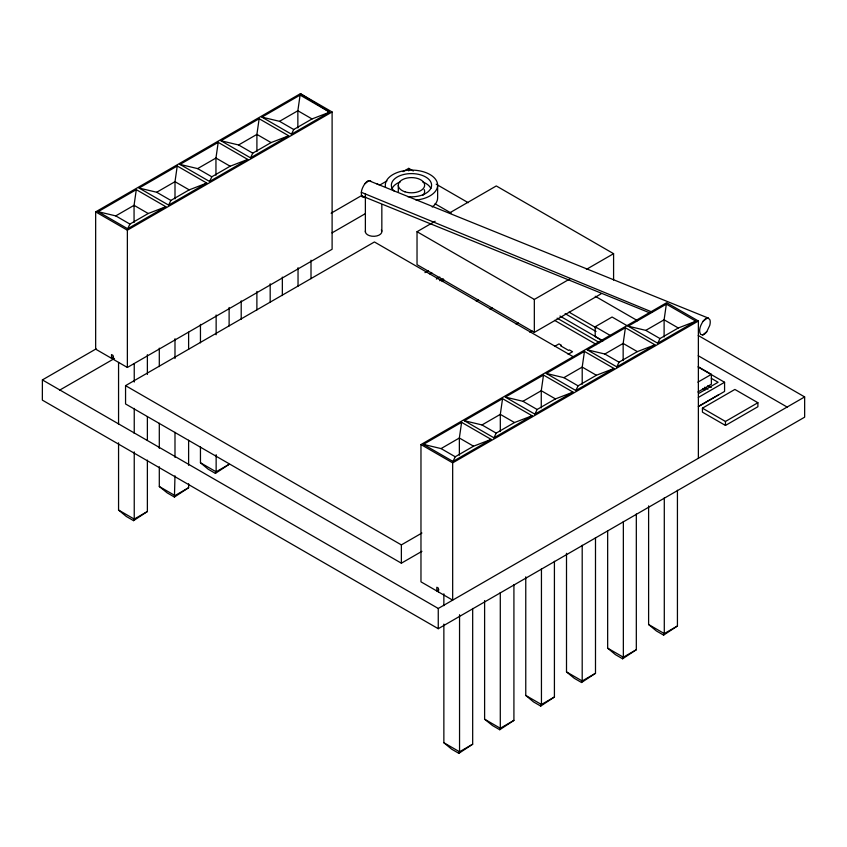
<?xml version="1.0" encoding="UTF-8"?>
<svg xmlns="http://www.w3.org/2000/svg" width="847" height="847" viewBox="0 0 847 847"><rect width="100%" height="100%" fill="white"/><g stroke="black" fill="none" stroke-linecap="round" stroke-linejoin="round"><path stroke-width="1.27" d="M96.198 348.837L42.392 379.911L42.35 400.123L438.259 628.707L804.65 417.169L804.65 396.925L698.235 335.486M708.325 318.101L707.15 318.091A9.825 4.521 -68 0 0 703.074 321.32C700.702 324.983 698.203 330.161 700.575 334.364L702.692 334.957A9.825 4.521 -68 0 0 706.758 331.728L709.744 325.449A8.481 3.907 -68 0 0 709.913 319.806L708.325 318.101L368.816 180.665A9.825 4.521 -68 0 0 364.739 183.894C362.368 187.547 359.869 192.735 362.241 196.928L364.358 197.52A9.825 4.521 -68 0 0 365.682 196.959M136.293 189.654L98.125 211.697L127.675 228.764L165.853 206.721L136.293 189.654L134.059 205.323L134.059 222.496M177.245 166.012L139.077 188.055L168.627 205.122L206.806 183.079L177.245 166.012L175.001 181.681L175.001 198.854M218.198 142.37L180.019 164.413L209.58 181.48L247.748 159.437L218.198 142.37L215.953 158.04L215.953 175.213M259.15 118.728L220.972 140.771L250.521 157.838L288.7 135.795L259.15 118.728L256.906 134.398L256.906 151.571M300.092 95.086L261.924 117.13L291.474 134.197L329.652 112.153L300.092 95.086L297.858 110.756L297.858 127.929M461.604 422.335L423.426 444.379L452.986 461.446L491.165 439.402L461.604 422.335L459.36 438.005L459.36 455.178M502.557 398.693L464.378 420.737L493.939 437.804L532.107 415.761L502.557 398.693L500.312 414.363L500.312 431.536M543.499 375.052L505.331 397.095L534.88 414.162L573.059 392.119L543.499 375.052L541.265 390.721L541.265 407.894M584.451 351.41L546.283 373.453L575.833 390.52L614.011 368.477L584.451 351.41L582.207 367.079L582.207 384.252M625.404 327.768L587.225 349.811L616.785 366.878L654.953 344.835L625.404 327.768L623.159 343.437L623.159 360.61M666.356 304.126L628.178 326.169L657.727 343.236L695.906 321.193L666.356 304.126L664.112 319.795L664.112 336.968M159.3 466.75L159.3 486.517L167.208 492.88L174.429 497.051L174.99 475.802M484.611 600.587L484.611 719.198L492.509 725.561L499.741 729.733L500.291 728.261L500.291 592.519M566.505 553.303L566.505 671.915L574.33 678.331L581.55 682.502L582.196 680.977L582.196 545.235M118.559 442.833L118.559 510.042L126.33 516.479L133.551 520.651L134.239 519.095L134.239 451.885M443.86 624.112L443.86 742.724L451.631 749.161L458.862 753.332L459.55 751.787L459.55 614.721M648.611 505.903L648.611 624.514L656.383 630.951L663.603 635.123L664.292 633.577L664.292 497.835M200.453 446.941L200.453 462.758L208.182 469.217L215.403 473.388L216.144 471.811L216.144 454.68M525.765 576.828L525.765 695.44L533.494 701.898L540.714 706.07L541.445 704.503L541.445 568.761M607.659 530.868L607.659 648.156L615.388 654.615L622.609 658.786L623.35 657.219L623.35 521.477M127.675 228.764L129.919 224.074L148.236 213.508L165.853 206.721M168.627 205.122L170.872 200.432L189.188 189.866L206.806 183.079M209.58 181.48L211.824 176.79L230.13 166.224L247.748 159.437M250.521 157.838L252.766 153.148L271.082 142.582L288.7 135.795M291.474 134.197L293.718 129.506L312.035 118.94L329.652 112.153L300.41 93.668L95.658 211.877L95.658 349.155L127.368 367.46L332.109 249.251L332.109 111.973L300.41 93.668M452.986 461.446L455.231 456.766L473.537 446.189L491.165 439.402M493.939 437.804L496.173 433.124L514.489 422.547L532.107 415.761M534.88 414.162L537.125 409.482L555.441 398.905L573.059 392.119M575.833 390.52L578.078 385.84L596.394 375.263L614.011 368.477M616.785 366.878L619.03 362.198L637.336 351.621L654.953 344.835M657.727 343.236L659.972 338.556L678.288 327.98L695.906 321.193M364.739 183.894L368.816 180.665M703.074 321.32L707.15 318.091M702.692 334.957L706.758 331.728M554.414 561.275L554.414 697.007L540.714 706.07M636.319 513.991L636.319 649.723L622.609 658.786M147.378 460.122L147.378 511.514L133.551 520.651M472.679 608.464L472.679 744.206L458.862 753.332M595.494 537.559L595.494 673.301L581.55 682.502M677.431 490.254L677.431 625.997L663.603 635.123M188.616 483.753L188.616 487.703L174.429 497.051M513.917 584.652L513.917 720.395L499.741 729.733M98.125 211.697L115.743 215.89L134.059 205.323L148.236 213.508M139.077 188.055L156.695 192.248L175.001 181.681L189.188 189.866M180.019 164.413L197.637 168.606L215.953 158.04L230.13 166.224M220.972 140.771L238.589 144.964L256.906 134.398L271.082 142.582M261.924 117.13L279.542 121.322L297.858 110.756L312.035 118.94M95.658 211.877L127.368 230.183L332.109 111.973M331.124 213.211L361.796 195.456M380.123 184.879L386.984 180.909M403.013 171.655L408.741 168.352L413.315 170.999M113.562 357.127L111.518 358.302L111.518 354.554L113.096 355.465L113.096 359.223M59.523 390.213L114.483 358.482M332.024 232.883L365.226 213.719M421.922 551.333L401.372 563.191L125.557 403.955L125.557 385.65L374.427 241.967L573.557 356.936M601.137 293.814L534.33 332.384L417.031 264.656L417.031 231.707L435.146 221.247M449.863 212.756L496.289 185.948L613.588 253.677L613.588 280.029M476.31 301.288L478.523 300.018M489.884 309.123L492.096 307.853M147.378 511.514L134.239 519.095L118.559 510.042M188.616 487.703L174.99 495.569L159.3 486.517M215.403 473.388L229.114 464.325L216.144 471.811L200.453 462.758M417.031 231.707L534.33 299.436L570.56 278.515M586.41 269.367L613.588 253.677M516.194 324.316L518.406 323.035M529.767 332.151L531.98 330.87M554.541 346.455L558.978 343.903L561.423 345.311L560.598 345.798L568.559 350.393L569.385 349.906L572.54 351.738L568.115 354.29M602.82 341.023L595.197 336.619L595.197 326.762L612.074 317.022L627.331 325.83M698.373 321.013L452.669 462.864L452.669 600.142L420.97 581.836L420.97 444.559L666.663 302.707L698.373 321.013L698.373 458.291M423.426 444.379L441.054 448.582L459.36 438.005L473.537 446.189M464.378 420.737L481.996 424.94L500.312 414.363L514.489 422.547M505.331 397.095L522.948 401.298L541.265 390.721L555.441 398.905M546.283 373.453L563.901 377.656L582.207 367.079L596.394 375.263M587.225 349.811L604.843 354.014L623.159 343.437L637.336 351.621M628.178 326.169L645.795 330.372L664.112 319.795L678.288 327.98M125.557 385.65L401.372 544.896L421.922 533.028M697.886 382.156L711.385 374.363L711.385 384.21L697.886 392.002M698.648 393.495L718.087 382.272L711.311 378.365M698.32 397.434L724.577 382.272L724.577 391.43L698.32 406.592M698.648 406.306L718.087 395.094M702.438 408.169L734.878 389.44L757.896 402.727L757.896 406.719L725.456 425.448L702.438 412.161L702.438 408.169L725.456 421.457L757.896 402.727M438.873 589.808L436.819 590.994L436.819 587.236L438.407 588.146L438.407 591.905M42.392 379.911L438.259 608.464L804.65 396.925M472.679 744.206L459.55 751.787L443.86 742.724M513.917 720.395L500.291 728.261L484.611 719.198M554.414 697.007L541.445 704.503L525.765 695.44M595.494 673.301L582.196 680.977L566.505 671.915M636.319 649.723L623.35 657.219L607.659 648.156M677.431 625.997L664.292 633.577L648.611 624.514M424.95 272.639L428.402 270.68M429.44 273.803L431.748 272.501M436.353 279.044L439.805 277.085M439.805 280.749L443.256 278.79M442.134 281.532L444.442 280.23M361.341 192.311L652.031 312.035M361.595 195.816L649.67 312.829M436.205 184.212L468.243 202.708M435.062 203.788L451.08 213.042M595.25 296.281L637.59 320.717M698.235 355.729L787.488 407.259M645.795 330.372L659.972 338.556M279.542 121.322L293.718 129.506M698.172 366.73L711.385 374.363M698.288 367.1L724.577 382.272M707.923 385.565L711.311 387.513M704.535 387.27L707.923 389.218M702.946 388.477L705.233 389.8M595.197 326.762L610.454 335.581M569.015 312.13L596.224 327.842M565.129 313.634L596.034 331.473M559.941 316.037L601.889 340.261M557.125 318.165L599.464 342.612M554.584 320.357L596.542 344.591M604.843 354.014L619.03 362.198M238.589 144.964L252.766 153.148M563.901 377.656L578.078 385.84M197.637 168.606L211.824 176.79M522.948 401.298L537.125 409.482M156.695 192.248L170.872 200.432M481.996 424.94L496.173 433.124M115.743 215.89L129.919 224.074M441.054 448.582L455.231 456.766M420.97 444.559L452.669 462.864M369.991 180.676L370.933 181.258M725.456 421.457L725.456 425.448M534.33 299.436L534.33 332.384M443.86 593.811L443.86 605.669M438.259 608.464L438.259 628.707M437.634 185.207L437.634 197.838A26.162 15.108 0 0 1 432.224 207.028M408.741 168.352L408.741 170.882M401.372 544.896L401.372 563.191M398.302 185.207L398.302 191.528M381.838 204.932L381.838 231.104M365.375 194.027L365.375 231.972M311.008 260.22L311.008 278.663M298.038 267.705L298.038 286.159M282.347 277.096L282.347 295.55M270.182 283.787L270.182 302.241M256.885 291.463L256.885 309.917M241.204 300.854L241.204 319.308M229.114 307.503L229.114 325.947M216.144 314.989L216.144 334.756M200.453 324.38L200.453 342.834M188.616 332.204L188.616 349.335M188.616 440.26L188.616 465.299M174.99 338.747L174.99 358.514M174.99 432.319L174.99 457.359M159.3 348.138L159.3 366.592M159.3 423.256L159.3 448.296M147.378 354.692L147.378 374.459M147.378 416.629L147.378 440.355M134.239 363.585L134.239 382.039M134.239 408.402L134.239 433.442M127.368 230.183L127.368 367.46M118.559 362.442L118.559 424.379M381.372 229.886A8.269 4.775 0 0 1 374.363 236.292A8.269 4.775 0 0 1 365.459 230.723M377.074 184.021A8.269 4.775 0 0 1 378.895 184.688M385.533 187.176A26.162 15.108 0 0 1 407.682 170.268A26.162 15.108 0 0 1 437.296 182.804A26.162 15.108 0 0 1 416.025 200.083M394.056 191.02A20.116 11.614 0 0 1 405.851 174.059A20.116 11.614 0 0 1 431.568 184.71A20.116 11.614 0 0 1 407.545 196.599M392.045 188.521A20.116 11.614 0 0 1 400.303 181.872M422.642 181.872A20.116 11.614 0 0 1 430.901 188.521M424.199 189.559A13.171 7.602 0 0 1 422.886 195.329M404.887 191.793A13.171 7.602 0 0 0 424.643 185.207A13.171 7.602 0 0 0 404.887 178.622A13.171 7.602 0 0 0 404.887 191.793"/></g></svg>
